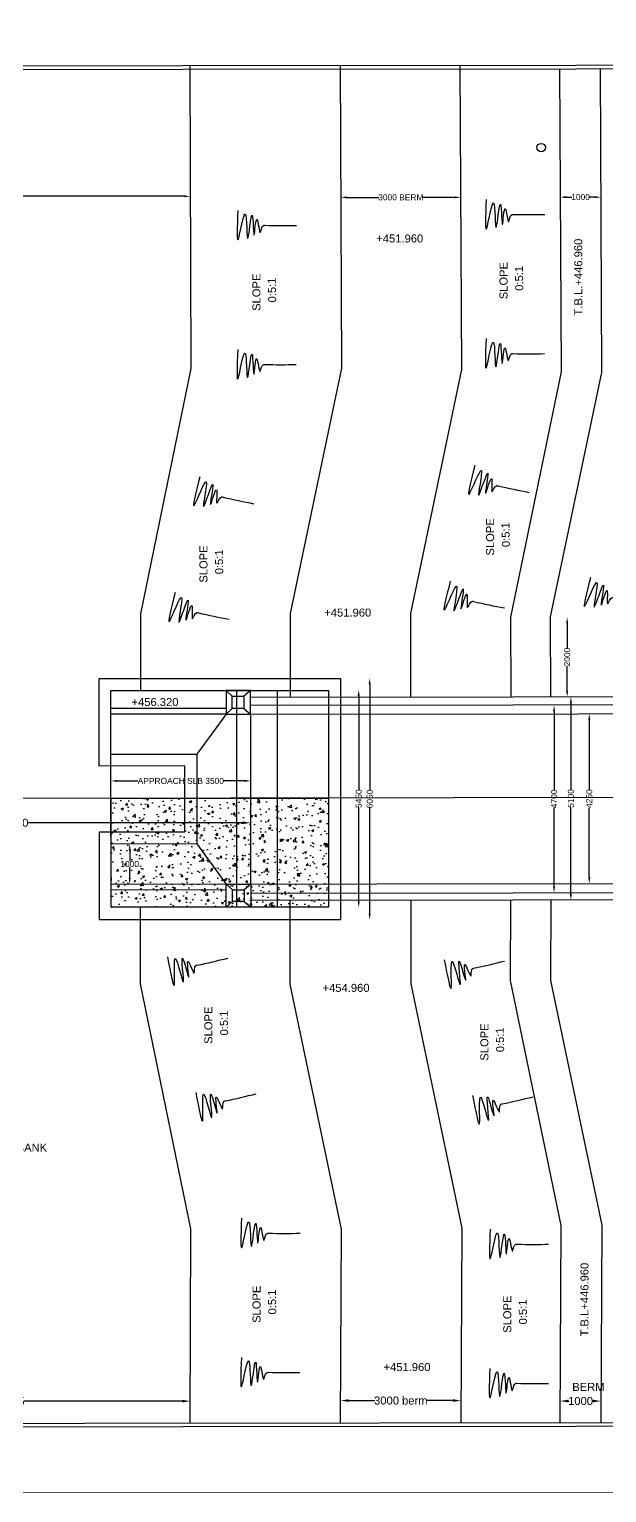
# Model space of a CAD drawing. Header units: inches. Extents: x -59878 to 39915, y -44121 to 15533.
# Drawn here: x -37131 to -22711, y -44121 to -7552 of the extents above; entities that cross this region are included whole.
import ezdxf

# ---------------------------------------------------------------- set-up
doc = ezdxf.new("R2010")
doc.units = ezdxf.units.IN
doc.header["$MEASUREMENT"] = 0
doc.styles.get("Standard").update_dxf_attribs({"font": 'arial.ttf'})
doc.dimstyles.new('ST100', dxfattribs={"dimtxt": 200, "dimasz": 200, "dimexe": 0, "dimexo": 300, "dimgap": 0.09, "dimtad": 0, "dimtih": 1, "dimtoh": 1, "dimdec": 0, "dimzin": 0, "dimdsep": 46, "dimtxsty": 'Standard', "dimcen": 0, "dimse1": 1, "dimse2": 1, "dimadec": 0, "dimazin": 0, "dimtfac": 1, "dimtdec": 0, "dimtofl": 0, "dimtmove": 0, "dimatfit": 3, "dimfxl": 2000, "dimtolj": 1, "dimtzin": 0, "dimarcsym": 0})

# ---------------------------------------------------------------- blocks, each defined once
blk = doc.blocks.new('*D77')
at = {"color": 0, "lineweight": -2, "transparency": 16777216}
for p, q in [((-41922, -11726), (-37817, -11726)), ((-33263, -11726), (-37368, -11726))]:
    blk.add_line(p, q, dxfattribs=at)
at = {"color": 0, "transparency": 16777216}
for points in [[(-41922, -11701), (-41922, -11751), (-42072, -11726)], [(-33263, -11701), (-33263, -11751), (-33113, -11726)]]:
    blk.add_solid(points, dxfattribs=at)
at = {"layer": 'Defpoints', "color": 0, "transparency": 16777216}
for p in [(-42072, -11761), (-33113, -11726), (-33113, -11726)]:
    blk.add_point(p, dxfattribs=at)
at = {"color": 0, "transparency": 16777216, "insert": (-37592, -11726), "char_height": 150, "attachment_point": 5}
blk.add_mtext('\\A1;8925', dxfattribs=at)
blk = doc.blocks.new('*D78')
at = {"color": 0, "lineweight": -2, "transparency": 16777216}
for p, q in [((-29204, -11752), (-28406, -11752)), ((-26502, -11752), (-27301, -11752))]:
    blk.add_line(p, q, dxfattribs=at)
at = {"color": 0, "transparency": 16777216}
for points in [[(-29204, -11727), (-29204, -11777), (-29354, -11752)], [(-26502, -11727), (-26502, -11777), (-26352, -11752)]]:
    blk.add_solid(points, dxfattribs=at)
at = {"layer": 'Defpoints', "color": 0, "transparency": 16777216}
for p in [(-29354, -11759), (-26352, -11745), (-26352, -11752)]:
    blk.add_point(p, dxfattribs=at)
at = {"color": 0, "transparency": 16777216, "insert": (-27853, -11752), "char_height": 150, "attachment_point": 5}
blk.add_mtext('\\A1;3000 BERM', dxfattribs=at)
blk = doc.blocks.new('*D79')
at = {"color": 0, "lineweight": -2, "transparency": 16777216}
for p, q in [((-23722, -11746), (-23581, -11746)), ((-23006, -11746), (-23147, -11746))]:
    blk.add_line(p, q, dxfattribs=at)
at = {"color": 0, "transparency": 16777216}
for points in [[(-23722, -11721), (-23722, -11771), (-23872, -11746)], [(-23006, -11721), (-23006, -11771), (-22856, -11746)]]:
    blk.add_solid(points, dxfattribs=at)
at = {"layer": 'Defpoints', "color": 0, "transparency": 16777216}
for p in [(-23872, -11738), (-22856, -11734), (-22856, -11746)]:
    blk.add_point(p, dxfattribs=at)
at = {"color": 0, "transparency": 16777216, "insert": (-23364, -11746), "char_height": 150, "attachment_point": 5}
blk.add_mtext('\\A1;1000', dxfattribs=at)
blk = doc.blocks.new('*D83')
at = {"color": 0, "lineweight": -2, "transparency": 16777216}
for p, q in [((-46414, -27380), (-41053, -27380)), ((-31804, -27380), (-37166, -27380))]:
    blk.add_line(p, q, dxfattribs=at)
at = {"color": 0, "transparency": 16777216}
for points in [[(-46414, -27346), (-46414, -27413), (-46614, -27380)], [(-31804, -27346), (-31804, -27413), (-31604, -27380)]]:
    blk.add_solid(points, dxfattribs=at)
at = {"layer": 'Defpoints', "color": 0, "transparency": 16777216}
for p in [(-46614, -27398), (-31604, -27380), (-31604, -27398)]:
    blk.add_point(p, dxfattribs=at)
at = {"color": 0, "transparency": 16777216, "insert": (-39109, -27380), "char_height": 200, "attachment_point": 5}
blk.add_mtext('\\A1;STRAIGHT APPROACH 15000', dxfattribs=at)
blk = doc.blocks.new('*D84')
at = {"color": 0, "lineweight": -2, "transparency": 16777216}
for p, q in [((-34940, -26334), (-34419, -26334)), ((-31754, -26334), (-32274, -26334))]:
    blk.add_line(p, q, dxfattribs=at)
at = {"color": 0, "transparency": 16777216}
for points in [[(-34940, -26309), (-34940, -26359), (-35090, -26334)], [(-31754, -26309), (-31754, -26359), (-31604, -26334)]]:
    blk.add_solid(points, dxfattribs=at)
at = {"layer": 'Defpoints', "color": 0, "transparency": 16777216}
for p in [(-35090, -26328), (-31604, -26328), (-31604, -26334)]:
    blk.add_point(p, dxfattribs=at)
at = {"color": 0, "transparency": 16777216, "insert": (-33347, -26334), "char_height": 150, "attachment_point": 5}
blk.add_mtext('\\A1;APPROACH SLB 3500', dxfattribs=at)
blk = doc.blocks.new('*D85')
at = {"color": 0, "lineweight": -2, "transparency": 16777216}
for p, q in [((-28905, -24208), (-28905, -26554)), ((-28905, -29347), (-28905, -27002))]:
    blk.add_line(p, q, dxfattribs=at)
at = {"color": 0, "transparency": 16777216}
for points in [[(-28930, -24208), (-28880, -24208), (-28905, -24058)], [(-28930, -29347), (-28880, -29347), (-28905, -29497)]]:
    blk.add_solid(points, dxfattribs=at)
at = {"layer": 'Defpoints', "color": 0, "transparency": 16777216}
for p in [(-28922, -24058), (-28922, -29497), (-28905, -29497)]:
    blk.add_point(p, dxfattribs=at)
at = {"color": 0, "transparency": 16777216, "insert": (-28905, -26778), "char_height": 150, "attachment_point": 5, "rotation": 90}
blk.add_mtext('\\A1;5450', dxfattribs=at)
blk = doc.blocks.new('*D86')
at = {"color": 0, "lineweight": -2, "transparency": 16777216}
for p, q in [((-28631, -23924), (-28631, -26562)), ((-28631, -29648), (-28631, -27010))]:
    blk.add_line(p, q, dxfattribs=at)
at = {"color": 0, "transparency": 16777216}
for points in [[(-28656, -23924), (-28606, -23924), (-28631, -23774)], [(-28656, -29648), (-28606, -29648), (-28631, -29798)]]:
    blk.add_solid(points, dxfattribs=at)
at = {"layer": 'Defpoints', "color": 0, "transparency": 16777216}
for p in [(-28631, -23774), (-28604, -23774), (-28604, -29798)]:
    blk.add_point(p, dxfattribs=at)
at = {"color": 0, "transparency": 16777216, "insert": (-28631, -26786), "char_height": 150, "attachment_point": 5, "rotation": 90}
blk.add_mtext('\\A1;6050', dxfattribs=at)
blk = doc.blocks.new('*D87')
at = {"color": 0, "lineweight": -2, "transparency": 16777216}
for p, q in [((-24027, -24588), (-24027, -26555)), ((-24027, -28976), (-24027, -27009))]:
    blk.add_line(p, q, dxfattribs=at)
at = {"color": 0, "transparency": 16777216}
for points in [[(-24052, -24588), (-24002, -24588), (-24027, -24438)], [(-24052, -28976), (-24002, -28976), (-24027, -29126)]]:
    blk.add_solid(points, dxfattribs=at)
at = {"layer": 'Defpoints', "color": 0, "transparency": 16777216}
for p in [(-24047, -24438), (-24041, -29126), (-24027, -29126)]:
    blk.add_point(p, dxfattribs=at)
at = {"color": 0, "transparency": 16777216, "insert": (-24027, -26782), "char_height": 150, "attachment_point": 5, "rotation": 90}
blk.add_mtext('\\A1;4700', dxfattribs=at)
blk = doc.blocks.new('*D88')
at = {"color": 0, "lineweight": -2, "transparency": 16777216}
for p, q in [((-23606, -24383), (-23606, -26548)), ((-23606, -29161), (-23606, -26996))]:
    blk.add_line(p, q, dxfattribs=at)
at = {"color": 0, "transparency": 16777216}
for points in [[(-23631, -24383), (-23581, -24383), (-23606, -24233)], [(-23631, -29161), (-23581, -29161), (-23606, -29311)]]:
    blk.add_solid(points, dxfattribs=at)
at = {"layer": 'Defpoints', "color": 0, "transparency": 16777216}
for p in [(-23606, -24233), (-23593, -24233), (-23586, -29311)]:
    blk.add_point(p, dxfattribs=at)
at = {"color": 0, "transparency": 16777216, "insert": (-23606, -26772), "char_height": 150, "attachment_point": 5, "rotation": 90}
blk.add_mtext('\\A1;5100', dxfattribs=at)
blk = doc.blocks.new('*D89')
at = {"color": 0, "lineweight": -2, "transparency": 16777216}
for p, q in [((-23148, -24808), (-23148, -26551)), ((-23148, -28747), (-23148, -27005))]:
    blk.add_line(p, q, dxfattribs=at)
at = {"color": 0, "transparency": 16777216}
for points in [[(-23173, -24808), (-23123, -24808), (-23148, -24658)], [(-23173, -28747), (-23123, -28747), (-23148, -28897)]]:
    blk.add_solid(points, dxfattribs=at)
at = {"layer": 'Defpoints', "color": 0, "transparency": 16777216}
for p in [(-23179, -24658), (-23173, -28897), (-23148, -28897)]:
    blk.add_point(p, dxfattribs=at)
at = {"color": 0, "transparency": 16777216, "insert": (-23148, -26778), "char_height": 150, "attachment_point": 5, "rotation": 90}
blk.add_mtext('\\A1;4250', dxfattribs=at)
blk = doc.blocks.new('*D90')
at = {"color": 0, "lineweight": -2, "transparency": 16777216}
for p, q in [((-23699, -22395), (-23699, -23014)), ((-23699, -24083), (-23699, -23464))]:
    blk.add_line(p, q, dxfattribs=at)
at = {"color": 0, "transparency": 16777216}
for points in [[(-23724, -22395), (-23674, -22395), (-23699, -22245)], [(-23724, -24083), (-23674, -24083), (-23699, -24233)]]:
    blk.add_solid(points, dxfattribs=at)
at = {"layer": 'Defpoints', "color": 0, "transparency": 16777216}
for p in [(-23699, -22245), (-23691, -22245), (-23691, -24233)]:
    blk.add_point(p, dxfattribs=at)
at = {"color": 0, "transparency": 16777216, "insert": (-23699, -23239), "char_height": 150, "attachment_point": 5, "rotation": 90}
blk.add_mtext('\\A1;2000', dxfattribs=at)
blk = doc.blocks.new('*D103')
at = {"color": 0, "lineweight": -2, "transparency": 16777216}
for p, q in [((-34624, -28062), (-34624, -28336)), ((-34624, -28762), (-34624, -28489))]:
    blk.add_line(p, q, dxfattribs=at)
at = {"color": 0, "transparency": 16777216}
for points in [[(-34649, -28062), (-34599, -28062), (-34624, -27912)], [(-34649, -28762), (-34599, -28762), (-34624, -28912)]]:
    blk.add_solid(points, dxfattribs=at)
at = {"layer": 'Defpoints', "color": 0, "transparency": 16777216}
for p in [(-34631, -27912), (-34624, -27912), (-34628, -28912)]:
    blk.add_point(p, dxfattribs=at)
at = {"color": 0, "transparency": 16777216, "insert": (-34624, -28412), "char_height": 150, "attachment_point": 5}
blk.add_mtext('\\A1;1000', dxfattribs=at)
blk = doc.blocks.new('*D115')
at = {"color": 0, "lineweight": -2, "transparency": 16777216}
for p, q in [((-41809, -41832), (-37860, -41832)), ((-33313, -41832), (-37261, -41832))]:
    blk.add_line(p, q, dxfattribs=at)
at = {"color": 0, "transparency": 16777216}
for points in [[(-41809, -41799), (-41809, -41866), (-42009, -41832)], [(-33313, -41799), (-33313, -41866), (-33113, -41832)]]:
    blk.add_solid(points, dxfattribs=at)
at = {"layer": 'Defpoints', "color": 0, "transparency": 16777216}
for p in [(-42009, -41815), (-33113, -41832), (-33113, -41850)]:
    blk.add_point(p, dxfattribs=at)
at = {"color": 0, "transparency": 16777216, "insert": (-37561, -41832), "char_height": 200, "attachment_point": 5}
blk.add_mtext('\\A1;8925', dxfattribs=at)
blk = doc.blocks.new('*D116')
at = {"color": 0, "lineweight": -2, "transparency": 16777216}
for p, q in [((-29154, -41818), (-28506, -41818)), ((-26552, -41818), (-27200, -41818))]:
    blk.add_line(p, q, dxfattribs=at)
at = {"color": 0, "transparency": 16777216}
for points in [[(-29154, -41784), (-29154, -41851), (-29354, -41818)], [(-26552, -41784), (-26552, -41851), (-26352, -41818)]]:
    blk.add_solid(points, dxfattribs=at)
at = {"layer": 'Defpoints', "color": 0, "transparency": 16777216}
for p in [(-29354, -41814), (-26352, -41818), (-26352, -41828)]:
    blk.add_point(p, dxfattribs=at)
at = {"color": 0, "transparency": 16777216, "insert": (-27853, -41818), "char_height": 200, "attachment_point": 5}
blk.add_mtext('\\A1;3000 berm', dxfattribs=at)
blk = doc.blocks.new('*D117')
at = {"color": 0, "lineweight": -2, "transparency": 16777216}
for p, q in [((-23672, -41829), (-23653, -41829)), ((-23056, -41829), (-23075, -41829))]:
    blk.add_line(p, q, dxfattribs=at)
at = {"color": 0, "transparency": 16777216}
for points in [[(-23672, -41796), (-23672, -41862), (-23872, -41829)], [(-23056, -41796), (-23056, -41862), (-22856, -41829)]]:
    blk.add_solid(points, dxfattribs=at)
at = {"layer": 'Defpoints', "color": 0, "transparency": 16777216}
for p in [(-23872, -41834), (-22856, -41829), (-22856, -41838)]:
    blk.add_point(p, dxfattribs=at)
at = {"color": 0, "transparency": 16777216, "insert": (-23364, -41829), "char_height": 200, "attachment_point": 5}
blk.add_mtext('\\A1;1000', dxfattribs=at)

msp = doc.modelspace()

# ---------------------------------------------------------------- hatches: boundary and pattern name
h = msp.add_hatch()
h.set_pattern_fill('AR-CONC', color=256, scale=75, style=0)
h.set_pattern_definition([(50, (0, 0), (537.945, -47.064), [56.25, -618.75]), (355, (0, 0), (-104.0635, 564.144), [45, -495]), (100.4514, (44.83, -3.9), (433.882, 517.0797), [47.805, -525.8566]), (46.1842, (0, 150), (800.431, -124.139), [84.375, -928.125]), (96.6356, (66.7, 139.66), (700.997, 730.588), [71.708, -788.785]), (351.1842, (0, 150), (700.996, 730.589), [67.5, -742.5]), (21, (75, 112.5), (447.6803, -301.964), [56.25, -618.75]), (326, (75, 112.5), (182.4865, 543.8625), [45, -495]), (71.4514, (112.3, 87.34), (630.167, 241.898), [47.805, -525.8566]), (37.5, (0, 0), (9.1199, 249.6704), [0, -489, 0, -502.5, 0, -496.875]), (7.5, (0, 0), (197.3022, 295.8088), [0, -286.5, 0, -477.75, 0, -189.375]), (327.5, (-167.25, 0), (400.3668, -16.91615), [0, -187.5, 0, -585, 0, -776.25]), (317.5, (-242.25, 0), (437.3896, 75.0787), [0, -243.75, 0, -388.5, 0, -551.25])])
h.paths.add_polyline_path([(-35088.9, -26763.6), (-29658.2, -26763.6), (-29658.2, -29491.8), (-35088.9, -29491.8)])

# ---------------------------------------------------------------- linework, layer by layer
at = {"color": 7, "const_width": 15}
msp.add_lwpolyline([(-59870.1, 15525.2), (39907.1, 15525.2), (39907.1, -44113.2), (-59870.1, -44113.2)], close=True, dxfattribs=at)
at = {"color": 7}
for points in [[(-43119.7, -8466.6), (-13665.7, -8438.4), (-13544.4, -8148.1), (-13294.8, -8790.1), (-13171.8, -8440.1), (8604.7, -8396.1)], [(-43119.7, -8557.8), (-13665.7, -8529.6), (-13544.4, -8239.3), (-13294.8, -8881.3), (-13171.8, -8531.3), (8604.7, -8487.3)], [(-33125.8, -8457), (-33095.7, -16027.7), (-34349.9, -22156.7), (-34349.9, -24065.3)], [(-29371.8, -8453.4), (-29331.6, -16020.3), (-30615.1, -22148.6), (-30612.4, -24242.3)], [(-27601.2, -24238.4), (-27601.2, -22149.8), (-26331.2, -16050.6), (-26368.6, -8450.5)], [(-23888, -8539.4), (-23849.5, -16111.5), (-25110.1, -22238.2), (-25107.5, -24235.1)], [(-24105.8, -24233.8), (-24115.2, -22237.4), (-22836.3, -16124.9), (-22870.3, -8538.4)], [(-35386.5, -25967.4), (-35386.5, -23774.6), (-29357.4, -23774.6), (-29357.4, -29801.8), (-35376.9, -29801.8), (-35376.9, -27609.1), (-33242.7, -27609.1), (-33242.7, -25956.5), (-35386.5, -25967.4)], [(-35090.6, -25965.9), (-35090.6, -24073.7), (-29658.2, -24073.7), (-29658.2, -29491.8), (-35083.2, -29491.8), (-35090.6, -25965.9)], [(-32066.6, -24213.5), (-32214.1, -24073.7)], [(-31948.2, -29491.8), (-31948.2, -24073.7)], [(-31604, -24073.7), (-31770.9, -24213.5)], [(-30944.3, -24073.7), (-30944.3, -29491.8)], [(-31604, -24243.6), (1150.3, -24200.8)], [(1142.5, -24408.5), (-31604, -24446.9)], [(-32214.1, -24521.1), (-35090.6, -24521.1)], [(-32214.1, -24668.5), (-35090.6, -24668.5)], [(-32214.1, -24668.5), (-32946.5, -25661.8)], [(-32066.6, -24522.1), (-32214.1, -24668.5)], [(-31770.9, -24522.1), (-31604, -24668.5)], [(-31604, -24668.5), (1142.5, -24628.6)], [(-31604, -24668.5), (-31604, -28907)], [(-35090.6, -25661.8), (-32946.5, -25661.8), (-32946.5, -27908.6), (-35086.5, -27913.1)], [(-48881.4, -26785.1), (18166.9, -26680.7)], [(-32946.5, -27908.6), (-32214.1, -28910), (-32055.1, -29057.5)], [(-35084.4, -28913.1), (4677.7, -28860.8)], [(-32214.1, -29059.5), (-35084, -29065.5)], [(-31601.2, -28910), (-31766.5, -29057.5)], [(-31601.2, -29134.7), (1168.8, -29096.1)], [(-33115, -42377), (-33095.7, -37529.4), (-34349.9, -31400.4), (-34349.9, -29491.8)], [(-32055.1, -29348.3), (-32214.1, -29491.8)], [(-31766.5, -29348.3), (-31601.2, -29491.8)], [(1168.8, -29279.1), (-31601.2, -29321.6)], [(-29357.3, -42373.4), (-29331.6, -37536.8), (-30615.1, -31408.5), (-30612.4, -29314.8)], [(-27601.2, -29318.7), (-27601.2, -31407.3), (-26331.2, -37506.5), (-26355.1, -42370.5)], [(-23874.5, -42368.1), (-23849.5, -37445.6), (-25110.1, -31318.9), (-25107.5, -29322)], [(-24105.8, -29323.3), (-24115.2, -31319.7), (-22836.3, -37432.2), (-22858.4, -42367.1)], [(-43119.7, -42386.6), (-13665.7, -42358.3), (-13544.4, -42068), (-13294.8, -42710.1), (-13171.8, -42360), (8604.7, -42316.1)], [(-43119.7, -42477.8), (-13665.7, -42449.5), (-13544.4, -42159.2), (-13294.8, -42801.3), (-13171.8, -42451.2), (8604.7, -42407.3)]]:
    msp.add_lwpolyline(points, dxfattribs=at)
for points in [[(-31604, -24073.7), (-32214.1, -24073.7), (-32214.1, -24668.5), (-31604, -24668.5)], [(-32066.6, -24213.5), (-31770.9, -24213.5), (-31770.9, -24522.1), (-32066.6, -24522.1)], [(-35088.9, -26763.6), (-29658.2, -26763.6), (-29658.2, -29491.8), (-35088.9, -29491.8)], [(-31601.2, -29491.8), (-32214.1, -29491.8), (-32214.1, -28910), (-31601.2, -28910)], [(-32055.1, -29057.5), (-31766.5, -29057.5), (-31766.5, -29348.3), (-32055.1, -29348.3)]]:
    msp.add_lwpolyline(points, close=True, dxfattribs=at)
msp.add_circle((-24347.6, -10508.6), 104.8, dxfattribs=at)
for points in [[(-25720.6, -11804.5), (-25707.5, -12521.3), (-25534.7, -11892.5), (-25472.7, -12508.3), (-25361.9, -11925), (-25313, -12423.5), (-25244.5, -12035.8), (-25159.7, -12355.1), (-25074.9, -12179.2), (-25047.7, -12177.8), (-24259.2, -12180.1)], [(-31922, -12076.7), (-31909, -12793.5), (-31736.2, -12164.7), (-31674.2, -12780.5), (-31563.3, -12197.3), (-31514.4, -12695.8), (-31445.9, -12308.1), (-31361.2, -12627.4), (-31276.4, -12451.4), (-31249.2, -12450.1), (-30460.6, -12452.3)], [(-25725.9, -15281.2), (-25712.8, -15998), (-25540, -15369.2), (-25478, -15984.9), (-25367.2, -15401.7), (-25318.2, -15900.2), (-25249.8, -15512.5), (-25165, -15831.8), (-25080.2, -15655.9), (-25053, -15654.5), (-24264.5, -15656.8)], [(-31927.3, -15553.4), (-31914.3, -16270.2), (-31741.5, -15641.4), (-31679.5, -16257.2), (-31568.6, -15674), (-31519.7, -16172.5), (-31451.2, -15784.8), (-31366.4, -16104.1), (-31281.7, -15928.1), (-31254.5, -15926.8), (-30465.9, -15929)], [(-26004.9, -18455), (-26139.4, -19159.2), (-25841.1, -18579.3), (-25907, -19194.7), (-25678.7, -18646.7), (-25733.2, -19144.6), (-25586.5, -18779.2), (-25569.1, -19109.1), (-25450, -18954.4), (-25423.2, -18958.6), (-24651.9, -19122.9)], [(-32875.3, -18738.1), (-33009.8, -19442.3), (-32711.4, -18862.4), (-32777.3, -19477.7), (-32549, -18929.8), (-32603.5, -19427.7), (-32456.8, -19062.3), (-32439.5, -19392.2), (-32320.3, -19237.4), (-32293.5, -19241.7), (-31522.2, -19405.9)], [(-26619.8, -21344.6), (-26754.3, -22048.8), (-26456, -21468.9), (-26521.9, -22084.3), (-26293.5, -21536.3), (-26348.1, -22034.2), (-26201.4, -21668.8), (-26184, -21998.7), (-26064.9, -21843.9), (-26038, -21848.2), (-25266.8, -22012.4)], [(-23120.3, -21253.9), (-23254.8, -21958), (-22956.4, -21378.1), (-23022.3, -21993.5), (-22794, -21445.5), (-22848.5, -21943.4), (-22701.9, -21578.1), (-22684.5, -21908), (-22565.4, -21753.2), (-22538.5, -21757.5), (-21767.2, -21921.7)], [(-33490.1, -21627.6), (-33624.6, -22331.8), (-33326.3, -21751.9), (-33392.2, -22367.3), (-33163.9, -21819.3), (-33218.4, -22317.2), (-33071.7, -21951.9), (-33054.4, -22281.8), (-32935.2, -22127), (-32908.4, -22131.3), (-32137.1, -22295.5)], [(-33682.4, -30726.8), (-33506.8, -31421.8), (-33481.4, -30770.2), (-33281.1, -31355.8), (-33305.7, -30762.7), (-33144.7, -31237), (-33166.2, -30843.9), (-33011, -31135.5), (-32968.5, -30944.9), (-32942.3, -30937.5), (-32173.9, -30760.5)], [(-26768.4, -30801), (-26592.8, -31496.1), (-26567.4, -30844.4), (-26367.1, -31430), (-26391.6, -30836.9), (-26230.7, -31311.2), (-26252.2, -30918.1), (-26097, -31209.8), (-26054.4, -31019.2), (-26028.3, -31011.7), (-25259.9, -30834.7)], [(-32974.7, -34117.5), (-32799.1, -34812.6), (-32773.7, -34160.9), (-32573.4, -34746.5), (-32597.9, -34153.4), (-32437, -34627.7), (-32458.4, -34234.6), (-32303.3, -34526.2), (-32260.7, -34335.6), (-32234.6, -34328.2), (-31466.1, -34151.2)], [(-26060.6, -34191.7), (-25885.1, -34886.8), (-25859.6, -34235.1), (-25659.4, -34820.7), (-25683.9, -34227.6), (-25523, -34701.9), (-25544.4, -34308.8), (-25389.3, -34600.5), (-25346.7, -34409.9), (-25320.6, -34402.4), (-24552.1, -34225.4)], [(-31830.4, -37261.3), (-31817.4, -37978.1), (-31644.6, -37349.3), (-31582.6, -37965.1), (-31471.7, -37381.9), (-31422.8, -37880.4), (-31354.3, -37492.7), (-31269.6, -37812), (-31184.8, -37636), (-31157.6, -37634.7), (-30369, -37636.9)], [(-25623.3, -37535.6), (-25610.2, -38252.4), (-25437.4, -37623.6), (-25375.4, -38239.4), (-25264.6, -37656.2), (-25215.7, -38154.7), (-25147.2, -37767), (-25062.4, -38086.3), (-24977.6, -37910.3), (-24950.4, -37909), (-24161.9, -37911.2)], [(-31835.7, -40738), (-31822.7, -41454.8), (-31649.9, -40826), (-31587.9, -41441.8), (-31477, -40858.6), (-31428.1, -41357.1), (-31359.6, -40969.4), (-31274.8, -41288.7), (-31190.1, -41112.7), (-31162.9, -41111.4), (-30374.3, -41113.6)], [(-25628.6, -41012.3), (-25615.5, -41729.1), (-25442.7, -41100.3), (-25380.7, -41716.1), (-25269.9, -41132.9), (-25221, -41631.4), (-25152.5, -41243.7), (-25067.7, -41562.9), (-24982.9, -41387), (-24955.7, -41385.7), (-24167.2, -41387.9)]]:
    msp.add_spline(points, degree=3, dxfattribs=at)

# ---------------------------------------------------------------- texts
for s, p in [(' +451.960', (-28543.8, -12879.1)), (' +451.960', (-29842.3, -22227.8)), (' +456.320', (-34656.1, -24463.3)), (' +454.960', (-29884.5, -31604.8)), ('VLEFT BANK', (-38393.2, -35598)), (' +451.960', (-28362.3, -41080.5)), (' BERM', (-23650.3, -41576.9))]:
    msp.add_text(s, height=200, dxfattribs=at).set_placement(p)
for s, rotation, p in [(' T.B.L.+446.960', 90, (-23321.6, -14780.6)), ('         SLOPE', 90, (-25188.8, -14996.4)), (' 0:5:1', 91.10334, (-24792.2, -14162.6)), ('         SLOPE', 90, (-31359.5, -15287.2)), (' 0:5:1', 91.10334, (-30962.9, -14453.4)), ('         SLOPE', 90, (-25523.9, -21400.4)), (' 0:5:1', 91.10334, (-25127.2, -20566.6)), ('         SLOPE', 90, (-32681.8, -22079)), (' 0:5:1', 91.10334, (-32285.1, -21245.2)), ('         SLOPE', 90, (-32558.8, -33603.2)), (' 0:5:1', 91.10334, (-32162.1, -32769.4)), ('         SLOPE', 90, (-25666.1, -34023.2)), (' 0:5:1', 91.10334, (-25269.5, -33189.4)), (' T.B.L+446.960', 90, (-23166.5, -40291.8)), ('         SLOPE', 90, (-31356.6, -40576)), (' 0:5:1', 91.10334, (-30960, -39742.2)), ('         SLOPE', 90, (-25095, -40823.4)), (' 0:5:1', 91.10334, (-24698.3, -39989.6))]:
    msp.add_text(s, height=200, rotation=rotation, dxfattribs=at).set_placement(p)

# ---------------------------------------------------------------- dimensions: what is measured, and where the dimension line sits
for base, p1, p2, text, picture, middle in [((-33112.8, -11725.8), (-42071.6, -11761.5), (-33112.8, -11725.8), '8925', '*D77', (-37592.2, -11725.8)), ((-26352.4, -11751.6), (-29354.2, -11759.4), (-26352.4, -11744.6), '3000 BERM', '*D78', (-27853.3, -11751.6)), ((-22856, -11745.7), (-23871.7, -11738.4), (-22856, -11733.8), '1000', '*D79', (-23363.9, -11745.7)), ((-31604, -26334), (-35089.8, -26327.6), (-31604, -26327.6), 'APPROACH SLB 3500', '*D84', (-33346.9, -26334))]:
    dim = msp.add_linear_dim(base=base, p1=p1, p2=p2, text=text, dimstyle='ST100', override={"dimtxt": 150, "dimasz": 150}, dxfattribs=at)
    dim.commit()
    dim.dimension.update_dxf_attribs({"geometry": picture, "text_midpoint": middle})
for base, p1, p2, text, override, picture, middle in [((-23698.9, -22244.7), (-23690.6, -24233.3), (-23690.6, -22244.7), '2000', {"dimtxt": 150, "dimasz": 150, "dimtih": 0}, '*D90', (-23698.9, -23239)), ((-28904.7, -29497.5), (-28922.5, -24058.1), (-28922.5, -29497.5), '5450', {"dimtxt": 150, "dimasz": 150, "dimtih": 0}, '*D85', (-28904.7, -26777.8)), ((-28630.6, -23773.8), (-28603.6, -29798.1), (-28603.6, -23773.8), '6050', {"dimtxt": 150, "dimasz": 150, "dimtih": 0}, '*D86', (-28630.6, -26786)), ((-24027, -29125.8), (-24046.8, -24438.1), (-24041.2, -29125.8), '4700', {"dimtxt": 150, "dimasz": 150, "dimtih": 0}, '*D87', (-24027, -26781.9)), ((-23605.7, -24233.2), (-23586.1, -29311.2), (-23592.8, -24233.2), '5100', {"dimtxt": 150, "dimasz": 150, "dimtih": 0}, '*D88', (-23605.7, -26772.2)), ((-23147.7, -28897.4), (-23178.6, -24658.2), (-23173, -28897.4), '4250', {"dimtxt": 150, "dimasz": 150, "dimtih": 0}, '*D89', (-23147.7, -26777.8)), ((-34624.3, -27912.1), (-34628.4, -28912.5), (-34630.5, -27912.1), '1000', {"dimtxt": 150, "dimasz": 150}, '*D103', (-34624.3, -28412.3))]:
    dim = msp.add_linear_dim(base=base, p1=p1, p2=p2, angle=90, text=text, dimstyle='ST100', override=override, dxfattribs=at)
    dim.commit()
    dim.dimension.update_dxf_attribs({"geometry": picture, "text_midpoint": middle})
for base, p1, p2, text, picture, middle in [((-31604, -27379.7), (-46614.5, -27397.7), (-31604, -27397.7), 'STRAIGHT APPROACH 15000', '*D83', (-39109.2, -27379.7)), ((-26352.4, -41817.7), (-29354.3, -41813.5), (-26352.4, -41828.3), '3000 berm', '*D116', (-27853.4, -41817.7)), ((-33112.9, -41832.2), (-42008.6, -41814.8), (-33112.9, -41850.2), '8925', '*D115', (-37560.8, -41832.2)), ((-22856.1, -41829), (-23871.8, -41833.7), (-22856.1, -41838.3), '1000', '*D117', (-23363.9, -41829))]:
    dim = msp.add_linear_dim(base=base, p1=p1, p2=p2, text=text, dimstyle='ST100', dxfattribs=at)
    dim.commit()
    dim.dimension.update_dxf_attribs({"geometry": picture, "text_midpoint": middle})

doc.saveas('drawing.dxf')
